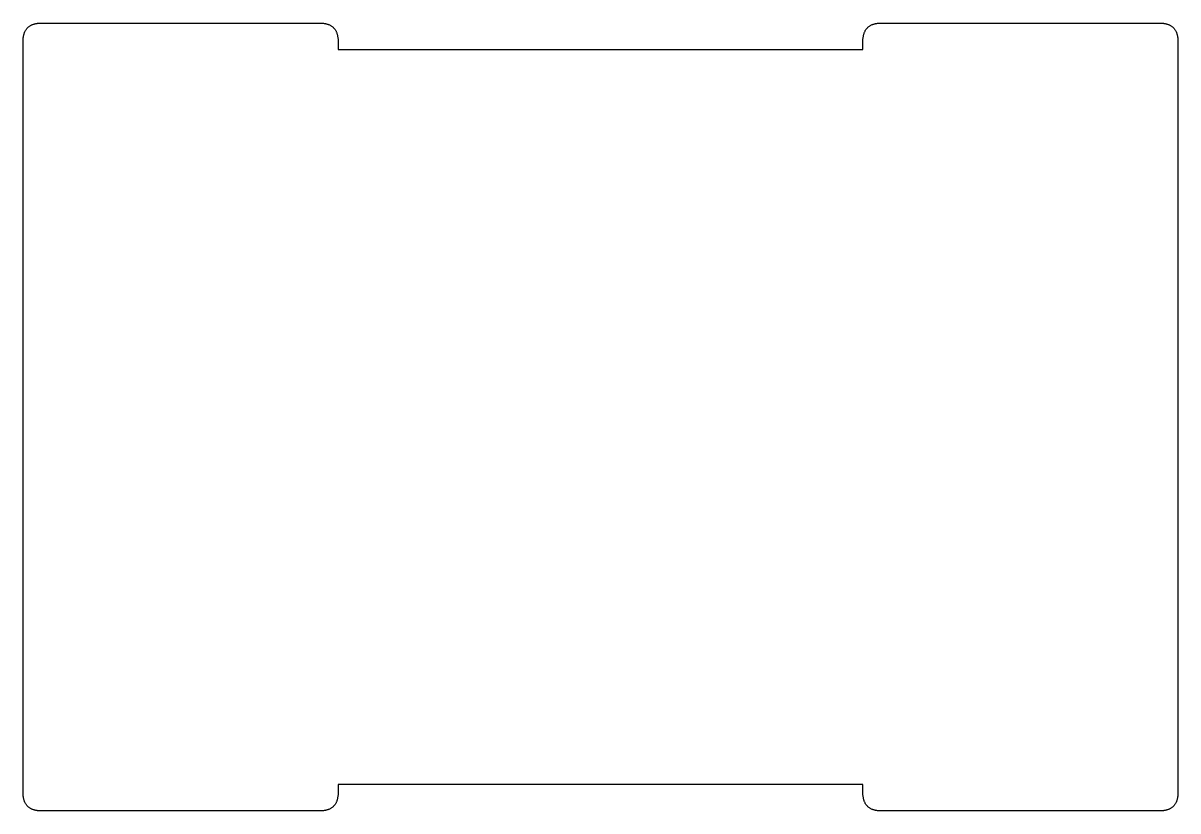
# Model space of a CAD drawing. Extents: x 0 to 220, y -124 to 26.
import ezdxf

# ---------------------------------------------------------------- set-up
doc = ezdxf.new("R2010")
doc.units = 0
doc.layers.get('0').update_dxf_attribs({"linetype": 'CONTINUOUS'})

msp = doc.modelspace()

# ---------------------------------------------------------------- linework, layer by layer
at = {"color": 1}
for points in [[(0, 23.46), (0.02, 23.58), (0.04, 23.69), (0.06, 23.81), (0.08, 23.93), (0.1, 24.04), (0.12, 24.16), (0.15, 24.27), (0.18, 24.38), (0.21, 24.49), (0.25, 24.6), (0.29, 24.71), (0.34, 24.82), (0.39, 24.92), (0.44, 25.03), (0.5, 25.13), (0.56, 25.23), (0.63, 25.32), (0.71, 25.41), (0.79, 25.5), (0.87, 25.59), (0.95, 25.67), (1.04, 25.75), (1.14, 25.82), (1.23, 25.89), (1.33, 25.96), (1.43, 26.02), (1.53, 26.07), (1.64, 26.12), (1.75, 26.17), (1.85, 26.21), (1.96, 26.24), (2.08, 26.28), (2.19, 26.31), (2.3, 26.33), (2.42, 26.36), (2.53, 26.38), (2.65, 26.4), (2.77, 26.42), (2.88, 26.44), (3, 26.46)], [(3, 26.46), (57, 26.46), (57, 26.46)], [(57, 26.46), (57.12, 26.44), (57.23, 26.42), (57.35, 26.4), (57.47, 26.38), (57.58, 26.36), (57.7, 26.33), (57.81, 26.31), (57.92, 26.28), (58.03, 26.24), (58.15, 26.21), (58.25, 26.17), (58.36, 26.12), (58.47, 26.07), (58.57, 26.02), (58.67, 25.96), (58.77, 25.89), (58.86, 25.82), (58.96, 25.75), (59.05, 25.67), (59.13, 25.59), (59.21, 25.5), (59.29, 25.41), (59.37, 25.32), (59.44, 25.23), (59.5, 25.13), (59.56, 25.03), (59.62, 24.92), (59.66, 24.82), (59.71, 24.71), (59.75, 24.6), (59.79, 24.49), (59.82, 24.38), (59.85, 24.27), (59.88, 24.16), (59.9, 24.04), (59.92, 23.93), (59.94, 23.81), (59.96, 23.69), (59.98, 23.58), (60, 23.46)], [(160, 23.46), (160.02, 23.58), (160.04, 23.69), (160.06, 23.81), (160.08, 23.93), (160.1, 24.04), (160.12, 24.16), (160.15, 24.27), (160.18, 24.38), (160.21, 24.49), (160.25, 24.6), (160.29, 24.71), (160.34, 24.82), (160.39, 24.92), (160.44, 25.03), (160.5, 25.13), (160.56, 25.23), (160.63, 25.32), (160.71, 25.41), (160.79, 25.5), (160.87, 25.59), (160.95, 25.67), (161.04, 25.75), (161.14, 25.82), (161.23, 25.89), (161.33, 25.96), (161.43, 26.02), (161.53, 26.07), (161.64, 26.12), (161.75, 26.17), (161.85, 26.21), (161.96, 26.24), (162.08, 26.28), (162.19, 26.31), (162.3, 26.33), (162.42, 26.36), (162.53, 26.38), (162.65, 26.4), (162.77, 26.42), (162.88, 26.44), (163, 26.46)], [(163, 26.46), (217, 26.46)], [(217, 26.46), (217.12, 26.44), (217.23, 26.42), (217.35, 26.4), (217.47, 26.38), (217.58, 26.36), (217.7, 26.33), (217.81, 26.31), (217.92, 26.28), (218.04, 26.24), (218.15, 26.21), (218.25, 26.17), (218.36, 26.12), (218.47, 26.07), (218.57, 26.02), (218.67, 25.96), (218.77, 25.89), (218.86, 25.82), (218.96, 25.75), (219.05, 25.67), (219.13, 25.59), (219.21, 25.5), (219.29, 25.41), (219.37, 25.32), (219.44, 25.23), (219.5, 25.13), (219.56, 25.03), (219.61, 24.92), (219.66, 24.82), (219.71, 24.71), (219.75, 24.6), (219.79, 24.49), (219.82, 24.38), (219.85, 24.27), (219.88, 24.16), (219.9, 24.04), (219.92, 23.93), (219.94, 23.81), (219.96, 23.69), (219.98, 23.58), (220, 23.46)], [(0, -120.54), (0, 23.46)], [(60, 23.46), (60, 21.46), (160, 21.46), (160, 23.46)], [(220, 23.46), (220, -120.54)], [(160, -120.54), (160, -118.54), (60, -118.54), (60, -120.54)], [(3, -123.54), (2.88, -123.52), (2.77, -123.5), (2.65, -123.48), (2.53, -123.46), (2.42, -123.44), (2.3, -123.42), (2.19, -123.39), (2.08, -123.36), (1.96, -123.33), (1.85, -123.29), (1.75, -123.25), (1.64, -123.21), (1.53, -123.16), (1.43, -123.1), (1.33, -123.04), (1.23, -122.98), (1.14, -122.91), (1.04, -122.83), (0.95, -122.76), (0.87, -122.67), (0.79, -122.59), (0.71, -122.5), (0.63, -122.4), (0.56, -122.31), (0.5, -122.21), (0.44, -122.11), (0.39, -122.01), (0.34, -121.9), (0.29, -121.8), (0.25, -121.69), (0.21, -121.58), (0.18, -121.47), (0.15, -121.35), (0.12, -121.24), (0.1, -121.12), (0.08, -121.01), (0.06, -120.89), (0.04, -120.78), (0.02, -120.66), (0, -120.54)], [(60, -120.54), (59.98, -120.66), (59.96, -120.78), (59.94, -120.89), (59.92, -121.01), (59.9, -121.12), (59.88, -121.24), (59.85, -121.35), (59.82, -121.47), (59.79, -121.58), (59.75, -121.69), (59.71, -121.8), (59.66, -121.9), (59.62, -122.01), (59.56, -122.11), (59.5, -122.21), (59.44, -122.31), (59.37, -122.4), (59.29, -122.5), (59.21, -122.59), (59.13, -122.67), (59.05, -122.76), (58.96, -122.83), (58.86, -122.91), (58.77, -122.98), (58.67, -123.04), (58.57, -123.1), (58.47, -123.16), (58.36, -123.21), (58.25, -123.25), (58.15, -123.29), (58.03, -123.33), (57.92, -123.36), (57.81, -123.39), (57.7, -123.42), (57.58, -123.44), (57.47, -123.46), (57.35, -123.48), (57.23, -123.5), (57.12, -123.52), (57, -123.54)], [(163, -123.54), (162.88, -123.52), (162.77, -123.5), (162.65, -123.48), (162.53, -123.46), (162.42, -123.44), (162.3, -123.42), (162.19, -123.39), (162.08, -123.36), (161.96, -123.33), (161.85, -123.29), (161.75, -123.25), (161.64, -123.21), (161.53, -123.16), (161.43, -123.1), (161.33, -123.04), (161.23, -122.98), (161.14, -122.91), (161.04, -122.83), (160.95, -122.75), (160.87, -122.67), (160.79, -122.59), (160.71, -122.5), (160.63, -122.4), (160.56, -122.31), (160.5, -122.21), (160.44, -122.11), (160.39, -122.01), (160.34, -121.9), (160.29, -121.8), (160.25, -121.69), (160.21, -121.58), (160.18, -121.47), (160.15, -121.35), (160.12, -121.24), (160.1, -121.12), (160.08, -121.01), (160.06, -120.89), (160.04, -120.78), (160.02, -120.66), (160, -120.54)], [(220, -120.54), (219.98, -120.66), (219.96, -120.78), (219.94, -120.89), (219.92, -121.01), (219.9, -121.12), (219.88, -121.24), (219.85, -121.35), (219.82, -121.47), (219.79, -121.58), (219.75, -121.69), (219.71, -121.8), (219.66, -121.9), (219.61, -122.01), (219.56, -122.11), (219.5, -122.21), (219.44, -122.31), (219.37, -122.4), (219.29, -122.5), (219.21, -122.59), (219.13, -122.67), (219.05, -122.75), (218.96, -122.83), (218.86, -122.91), (218.77, -122.98), (218.67, -123.04), (218.57, -123.1), (218.47, -123.16), (218.36, -123.21), (218.25, -123.25), (218.15, -123.29), (218.04, -123.33), (217.92, -123.36), (217.81, -123.39), (217.7, -123.42), (217.58, -123.44), (217.47, -123.46), (217.35, -123.48), (217.23, -123.5), (217.12, -123.52), (217, -123.54)], [(57, -123.54), (3, -123.54)], [(217, -123.54), (163, -123.54)]]:
    msp.add_lwpolyline(points, dxfattribs=at)

doc.saveas('drawing.dxf')
